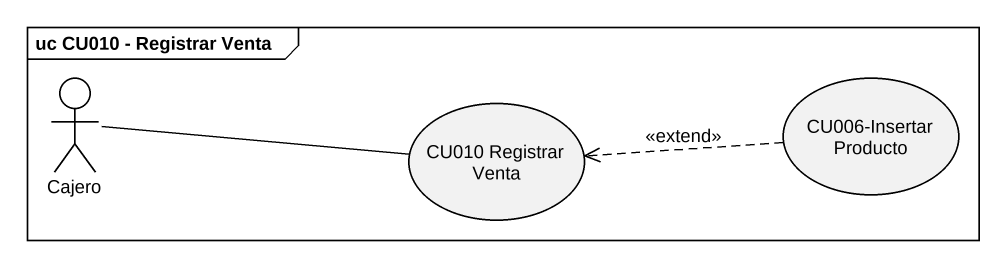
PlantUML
@startuml
mainframe uc CU010 - Registrar Venta
actor Cajero
usecase "CU006-Insertar Producto" as CU006_Insertar_Producto
usecase "CU010 Registrar Venta" as CU010_Registrar_Venta
Cajero -right- CU010_Registrar_Venta
CU006_Insertar_Producto .left.> CU010_Registrar_Venta : <<extend>>
@enduml
